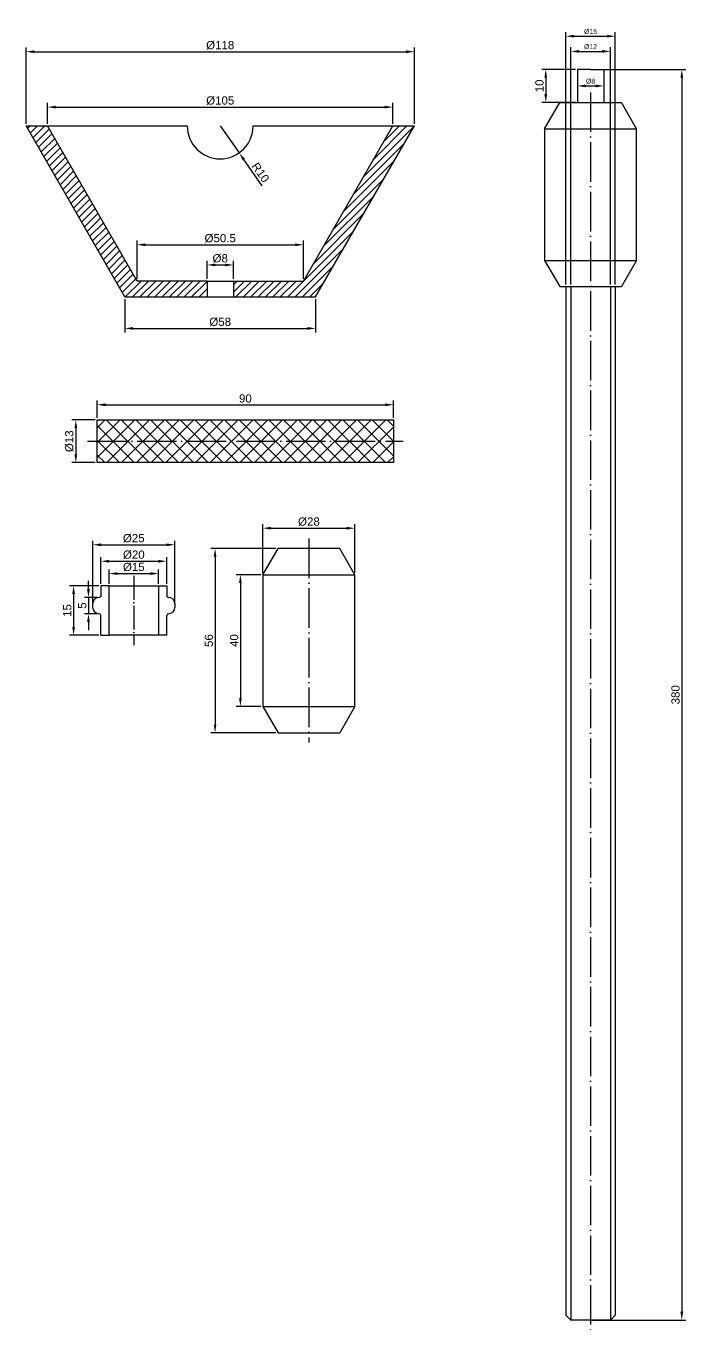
# Model space of a CAD drawing. Header units: millimetres. Extents: x 1170 to 8864, y 892 to 4301.
# Drawn here: x 1925.2 to 2125.8, y 3904.9 to 4301.1 of the extents above; entities that cross this region are included whole.
import ezdxf

# ---------------------------------------------------------------- set-up
doc = ezdxf.new("R2010")
doc.units = ezdxf.units.MM
doc.linetypes.add('ACAD_ISO04W100', pattern=[30, 24, -3, 0, -3])
doc.styles.get("Standard").update_dxf_attribs({"font": 'arial.ttf'})
doc.dimstyles.new('ISO-25', dxfattribs={"dimtxt": 2.5, "dimasz": 2.5, "dimexe": 1.25, "dimexo": 0.625, "dimtad": 1, "dimtxsty": 'Standard', "dimcen": 2.5, "dimadec": 0, "dimazin": 0, "dimtfac": 1, "dimtmove": 0, "dimatfit": 3, "dimfxl": 1, "dimarcsym": 0})
pattern_1 = [(45, (-1508.938, 3046.6833), (-1.122532, 1.122532), [])]

# ---------------------------------------------------------------- blocks, each defined once
blk = doc.blocks.new('*D1')
at = {"color": 0, "lineweight": -2, "transparency": 16777216}
for p, q in [((1946.87, 4182.04), (1946.87, 4187.25)), ((1949.37, 4186), (2034.37, 4186)), ((2036.87, 4182.04), (2036.87, 4187.25))]:
    blk.add_line(p, q, dxfattribs=at)
at = {"color": 0, "transparency": 16777216}
for points in [[(1949.37, 4186.41), (1949.37, 4185.58), (1946.87, 4186)], [(2034.37, 4186.41), (2034.37, 4185.58), (2036.87, 4186)]]:
    blk.add_solid(points, dxfattribs=at)
at = {"layer": 'Defpoints', "color": 0, "transparency": 16777216}
for p in [(2036.87, 4186), (1946.87, 4181.41), (2036.87, 4181.41)]:
    blk.add_point(p, dxfattribs=at)
at = {"color": 0, "transparency": 16777216, "insert": (1991.87, 4187.9), "char_height": 2.5, "attachment_point": 5}
blk.add_mtext('90', dxfattribs=at)
blk = doc.blocks.new('*D2')
at = {"color": 0, "lineweight": -2, "transparency": 16777216}
for p, q in [((1946.24, 4181.41), (1939.1, 4181.41)), ((1940.35, 4178.91), (1940.35, 4170.91)), ((1946.24, 4168.41), (1939.1, 4168.41))]:
    blk.add_line(p, q, dxfattribs=at)
at = {"color": 0, "transparency": 16777216}
for points in [[(1939.94, 4178.91), (1940.77, 4178.91), (1940.35, 4181.41)], [(1939.94, 4170.91), (1940.77, 4170.91), (1940.35, 4168.41)]]:
    blk.add_solid(points, dxfattribs=at)
at = {"layer": 'Defpoints', "color": 0, "transparency": 16777216}
for p in [(1946.87, 4181.41), (1940.35, 4168.41), (1946.87, 4168.41)]:
    blk.add_point(p, dxfattribs=at)
at = {"color": 0, "transparency": 16777216, "insert": (1938.38, 4174.91), "char_height": 2.5, "attachment_point": 5, "rotation": 90}
blk.add_mtext('%%C13', dxfattribs=at)
blk = doc.blocks.new('*D3')
at = {"color": 0, "lineweight": -2, "transparency": 16777216}
for p, q in [((1996.56, 4134.34), (1989.11, 4134.34)), ((1990.36, 4131.84), (1990.36, 4096.84)), ((1996.56, 4094.34), (1989.11, 4094.34))]:
    blk.add_line(p, q, dxfattribs=at)
at = {"color": 0, "transparency": 16777216}
for points in [[(1989.94, 4131.84), (1990.77, 4131.84), (1990.36, 4134.34)], [(1989.94, 4096.84), (1990.77, 4096.84), (1990.36, 4094.34)]]:
    blk.add_solid(points, dxfattribs=at)
at = {"layer": 'Defpoints', "color": 0, "transparency": 16777216}
for p in [(1997.18, 4134.34), (1990.36, 4094.34), (1997.18, 4094.34)]:
    blk.add_point(p, dxfattribs=at)
at = {"color": 0, "transparency": 16777216, "insert": (1988.46, 4114.34), "char_height": 2.5, "attachment_point": 5, "rotation": 90}
blk.add_mtext('40', dxfattribs=at)
blk = doc.blocks.new('*D4')
at = {"color": 0, "lineweight": -2, "transparency": 16777216}
for p, q in [((2001.18, 4142.34), (1981.42, 4142.34)), ((1982.67, 4139.84), (1982.67, 4088.84)), ((2001.18, 4086.34), (1981.42, 4086.34))]:
    blk.add_line(p, q, dxfattribs=at)
at = {"color": 0, "transparency": 16777216}
for points in [[(1982.25, 4139.84), (1983.08, 4139.84), (1982.67, 4142.34)], [(1982.25, 4088.84), (1983.08, 4088.84), (1982.67, 4086.34)]]:
    blk.add_solid(points, dxfattribs=at)
at = {"layer": 'Defpoints', "color": 0, "transparency": 16777216}
for p in [(2001.8, 4142.34), (1982.67, 4086.34), (2001.8, 4086.34)]:
    blk.add_point(p, dxfattribs=at)
at = {"color": 0, "transparency": 16777216, "insert": (1980.77, 4114.34), "char_height": 2.5, "attachment_point": 5, "rotation": 90}
blk.add_mtext('56', dxfattribs=at)
blk = doc.blocks.new('*D5')
at = {"color": 0, "lineweight": -2, "transparency": 16777216}
for p, q in [((2090.79, 4222.51), (2090.79, 4294.62)), ((2102.79, 4222.51), (2102.79, 4294.62)), ((2093.29, 4293.37), (2100.29, 4293.37))]:
    blk.add_line(p, q, dxfattribs=at)
at = {"color": 0, "transparency": 16777216}
for points in [[(2093.29, 4293.78), (2093.29, 4292.95), (2090.79, 4293.37)], [(2100.29, 4293.78), (2100.29, 4292.95), (2102.79, 4293.37)]]:
    blk.add_solid(points, dxfattribs=at)
at = {"layer": 'Defpoints', "color": 0, "transparency": 16777216}
for p in [(2102.79, 4293.37), (2090.79, 4221.88), (2102.79, 4221.88)]:
    blk.add_point(p, dxfattribs=at)
at = {"color": 0, "transparency": 16777216, "insert": (2096.79, 4294.8), "char_height": 2.5, "attachment_point": 5}
blk.add_mtext('{\\H0.6x;%%C12}', dxfattribs=at)
blk = doc.blocks.new('*D6')
at = {"color": 0, "lineweight": -2, "transparency": 16777216}
for p, q in [((2092.79, 4287.26), (2092.79, 4281.63)), ((2100.79, 4287.26), (2100.79, 4281.63)), ((2095.29, 4282.88), (2098.29, 4282.88))]:
    blk.add_line(p, q, dxfattribs=at)
at = {"color": 0, "transparency": 16777216}
for points in [[(2095.29, 4283.3), (2095.29, 4282.46), (2092.79, 4282.88)], [(2098.29, 4283.3), (2098.29, 4282.46), (2100.79, 4282.88)]]:
    blk.add_solid(points, dxfattribs=at)
at = {"layer": 'Defpoints', "color": 0, "transparency": 16777216}
for p in [(2092.79, 4287.88), (2100.79, 4287.88), (2100.79, 4282.88)]:
    blk.add_point(p, dxfattribs=at)
at = {"color": 0, "transparency": 16777216, "insert": (2096.79, 4284.31), "char_height": 2.5, "attachment_point": 5}
blk.add_mtext('{\\H0.6x;%%C8}', dxfattribs=at)
blk = doc.blocks.new('*D7')
at = {"color": 0, "lineweight": -2, "transparency": 16777216}
for p, q in [((2089.29, 4222.51), (2089.29, 4299.24)), ((2104.29, 4222.51), (2104.29, 4299.24)), ((2091.79, 4297.99), (2101.79, 4297.99))]:
    blk.add_line(p, q, dxfattribs=at)
at = {"color": 0, "transparency": 16777216}
for points in [[(2091.79, 4298.4), (2091.79, 4297.57), (2089.29, 4297.99)], [(2101.79, 4298.4), (2101.79, 4297.57), (2104.29, 4297.99)]]:
    blk.add_solid(points, dxfattribs=at)
at = {"layer": 'Defpoints', "color": 0, "transparency": 16777216}
for p in [(2104.29, 4297.99), (2089.29, 4221.88), (2104.29, 4221.88)]:
    blk.add_point(p, dxfattribs=at)
at = {"color": 0, "transparency": 16777216, "insert": (2096.79, 4299.42), "char_height": 2.5, "attachment_point": 5}
blk.add_mtext('{\\H0.6x;%%C15}', dxfattribs=at)
blk = doc.blocks.new('*D11')
at = {"color": 0, "lineweight": -2, "transparency": 16777216}
for p, q in [((2097.41, 4287.88), (2125.76, 4287.88)), ((2124.51, 4285.38), (2124.51, 3910.38)), ((2097.41, 3907.88), (2125.76, 3907.88))]:
    blk.add_line(p, q, dxfattribs=at)
at = {"color": 0, "transparency": 16777216}
for points in [[(2124.09, 4285.38), (2124.93, 4285.38), (2124.51, 4287.88)], [(2124.09, 3910.38), (2124.93, 3910.38), (2124.51, 3907.88)]]:
    blk.add_solid(points, dxfattribs=at)
at = {"layer": 'Defpoints', "color": 0, "transparency": 16777216}
for p in [(2096.79, 4287.88), (2096.79, 3907.88), (2124.51, 3907.88)]:
    blk.add_point(p, dxfattribs=at)
at = {"color": 0, "transparency": 16777216, "insert": (2122.61, 4097.88), "char_height": 2.5, "attachment_point": 5, "rotation": 90}
blk.add_mtext('380', dxfattribs=at)
blk = doc.blocks.new('*D12')
at = {"color": 0, "lineweight": -2, "transparency": 16777216}
for p, q in [((1925.23, 4271.34), (1925.23, 4294.52)), ((1927.73, 4293.27), (2040.73, 4293.27)), ((2043.23, 4271.34), (2043.23, 4294.52))]:
    blk.add_line(p, q, dxfattribs=at)
at = {"color": 0, "transparency": 16777216}
for points in [[(1927.73, 4293.68), (1927.73, 4292.85), (1925.23, 4293.27)], [(2040.73, 4293.68), (2040.73, 4292.85), (2043.23, 4293.27)]]:
    blk.add_solid(points, dxfattribs=at)
at = {"layer": 'Defpoints', "color": 0, "transparency": 16777216}
for p in [(2043.23, 4293.27), (1925.23, 4270.72), (2043.23, 4270.72)]:
    blk.add_point(p, dxfattribs=at)
at = {"color": 0, "transparency": 16777216, "insert": (1984.23, 4295.24), "char_height": 2.5, "attachment_point": 5}
blk.add_mtext('%%C118', dxfattribs=at)
blk = doc.blocks.new('*D13')
at = {"color": 0, "lineweight": -2, "transparency": 16777216}
for p, q in [((1955.23, 4218.13), (1955.23, 4207.95)), ((2013.23, 4218.13), (2013.23, 4207.95)), ((1957.73, 4209.2), (2010.73, 4209.2))]:
    blk.add_line(p, q, dxfattribs=at)
at = {"color": 0, "transparency": 16777216}
for points in [[(1957.73, 4209.61), (1957.73, 4208.78), (1955.23, 4209.2)], [(2010.73, 4209.61), (2010.73, 4208.78), (2013.23, 4209.2)]]:
    blk.add_solid(points, dxfattribs=at)
at = {"layer": 'Defpoints', "color": 0, "transparency": 16777216}
for p in [(1955.23, 4218.76), (2013.23, 4218.76), (2013.23, 4209.2)]:
    blk.add_point(p, dxfattribs=at)
at = {"color": 0, "transparency": 16777216, "insert": (1984.23, 4211.17), "char_height": 2.5, "attachment_point": 5}
blk.add_mtext('%%C58', dxfattribs=at)
blk = doc.blocks.new('*D14')
at = {"color": 0, "lineweight": -2, "transparency": 16777216}
for p, q in [((1980.23, 4224.22), (1980.23, 4229.74)), ((1982.73, 4228.49), (1985.73, 4228.49)), ((1988.23, 4224.22), (1988.23, 4229.74))]:
    blk.add_line(p, q, dxfattribs=at)
at = {"color": 0, "transparency": 16777216}
for points in [[(1982.73, 4228.9), (1982.73, 4228.07), (1980.23, 4228.49)], [(1985.73, 4228.9), (1985.73, 4228.07), (1988.23, 4228.49)]]:
    blk.add_solid(points, dxfattribs=at)
at = {"layer": 'Defpoints', "color": 0, "transparency": 16777216}
for p in [(1988.23, 4228.49), (1980.23, 4223.6), (1988.23, 4223.6)]:
    blk.add_point(p, dxfattribs=at)
at = {"color": 0, "transparency": 16777216, "insert": (1984.23, 4230.46), "char_height": 2.5, "attachment_point": 5}
blk.add_mtext('%%C8', dxfattribs=at)
blk = doc.blocks.new('*D15')
at = {"color": 0, "lineweight": -2, "transparency": 16777216}
for p, q in [((1984.23, 4270.72), (1989.97, 4262.53)), ((1996.99, 4252.53), (1991.41, 4260.49))]:
    blk.add_line(p, q, dxfattribs=at)
at = {"color": 0, "transparency": 16777216}
blk.add_solid([(1991.75, 4260.72), (1991.07, 4260.25), (1989.97, 4262.53)], dxfattribs=at)
at = {"layer": 'Defpoints', "color": 0, "transparency": 16777216}
for p in [(1984.23, 4270.72), (1989.97, 4262.53)]:
    blk.add_point(p, dxfattribs=at)
at = {"color": 0, "transparency": 16777216, "insert": (1996.47, 4256.58), "char_height": 2.5, "attachment_point": 5, "rotation": 305.0525}
blk.add_mtext('R10', dxfattribs=at)
blk = doc.blocks.new('*D16')
at = {"color": 0, "lineweight": -2, "transparency": 16777216}
for p, q in [((1931.74, 4271.34), (1931.74, 4277.69)), ((1934.24, 4276.44), (2034.22, 4276.44)), ((2036.72, 4271.34), (2036.72, 4277.69))]:
    blk.add_line(p, q, dxfattribs=at)
at = {"color": 0, "transparency": 16777216}
for points in [[(1934.24, 4276.86), (1934.24, 4276.03), (1931.74, 4276.44)], [(2034.22, 4276.86), (2034.22, 4276.03), (2036.72, 4276.44)]]:
    blk.add_solid(points, dxfattribs=at)
at = {"layer": 'Defpoints', "color": 0, "transparency": 16777216}
for p in [(2036.72, 4276.44), (1931.74, 4270.72), (2036.72, 4270.72)]:
    blk.add_point(p, dxfattribs=at)
at = {"color": 0, "transparency": 16777216, "insert": (1984.23, 4278.41), "char_height": 2.5, "attachment_point": 5}
blk.add_mtext('%%C105', dxfattribs=at)
blk = doc.blocks.new('*D17')
at = {"color": 0, "lineweight": -2, "transparency": 16777216}
for p, q in [((1958.95, 4224.22), (1958.95, 4235.86)), ((2009.51, 4224.22), (2009.51, 4235.86)), ((1961.45, 4234.61), (2007.01, 4234.61))]:
    blk.add_line(p, q, dxfattribs=at)
at = {"color": 0, "transparency": 16777216}
for points in [[(1961.45, 4235.03), (1961.45, 4234.2), (1958.95, 4234.61)], [(2007.01, 4235.03), (2007.01, 4234.2), (2009.51, 4234.61)]]:
    blk.add_solid(points, dxfattribs=at)
at = {"layer": 'Defpoints', "color": 0, "transparency": 16777216}
for p in [(2009.51, 4234.61), (1958.95, 4223.6), (2009.51, 4223.6)]:
    blk.add_point(p, dxfattribs=at)
at = {"color": 0, "transparency": 16777216, "insert": (1984.23, 4236.58), "char_height": 2.5, "attachment_point": 5}
blk.add_mtext('%%C50.5', dxfattribs=at)
blk = doc.blocks.new('*D22')
at = {"color": 0, "lineweight": -2, "transparency": 16777216}
for p, q in [((1944.19, 4129.97), (1944.19, 4132.47)), ((1946.88, 4127.47), (1942.94, 4127.47)), ((1944.19, 4127.47), (1944.19, 4122.47)), ((1946.82, 4122.47), (1942.94, 4122.47)), ((1944.19, 4119.97), (1944.19, 4117.47))]:
    blk.add_line(p, q, dxfattribs=at)
at = {"color": 0, "transparency": 16777216}
for points in [[(1943.78, 4129.97), (1944.61, 4129.97), (1944.19, 4127.47)], [(1943.78, 4119.97), (1944.61, 4119.97), (1944.19, 4122.47)]]:
    blk.add_solid(points, dxfattribs=at)
at = {"layer": 'Defpoints', "color": 0, "transparency": 16777216}
for p in [(1947.51, 4127.47), (1944.19, 4122.47), (1947.44, 4122.47)]:
    blk.add_point(p, dxfattribs=at)
at = {"color": 0, "transparency": 16777216, "insert": (1942.3, 4124.97), "char_height": 2.5, "attachment_point": 5, "rotation": 90}
blk.add_mtext('5', dxfattribs=at)
blk = doc.blocks.new('*D23')
at = {"color": 0, "lineweight": -2, "transparency": 16777216}
for p, q in [((1947.34, 4130.97), (1938.42, 4130.97)), ((1939.67, 4128.47), (1939.67, 4118.47)), ((1947.34, 4115.97), (1938.42, 4115.97))]:
    blk.add_line(p, q, dxfattribs=at)
at = {"color": 0, "transparency": 16777216}
for points in [[(1939.25, 4128.47), (1940.09, 4128.47), (1939.67, 4130.97)], [(1939.25, 4118.47), (1940.09, 4118.47), (1939.67, 4115.97)]]:
    blk.add_solid(points, dxfattribs=at)
at = {"layer": 'Defpoints', "color": 0, "transparency": 16777216}
for p in [(1947.97, 4130.97), (1939.67, 4115.97), (1947.97, 4115.97)]:
    blk.add_point(p, dxfattribs=at)
at = {"color": 0, "transparency": 16777216, "insert": (1937.77, 4123.47), "char_height": 2.5, "attachment_point": 5, "rotation": 90}
blk.add_mtext('15', dxfattribs=at)
blk = doc.blocks.new('*D24')
at = {"color": 0, "lineweight": -2, "transparency": 16777216}
for p, q in [((1950.47, 4131.59), (1950.47, 4135.95)), ((1952.97, 4134.7), (1962.97, 4134.7)), ((1965.47, 4131.59), (1965.47, 4135.95))]:
    blk.add_line(p, q, dxfattribs=at)
at = {"color": 0, "transparency": 16777216}
for points in [[(1952.97, 4135.11), (1952.97, 4134.28), (1950.47, 4134.7)], [(1962.97, 4135.11), (1962.97, 4134.28), (1965.47, 4134.7)]]:
    blk.add_solid(points, dxfattribs=at)
at = {"layer": 'Defpoints', "color": 0, "transparency": 16777216}
for p in [(1965.47, 4134.7), (1950.47, 4130.97), (1965.47, 4130.97)]:
    blk.add_point(p, dxfattribs=at)
at = {"color": 0, "transparency": 16777216, "insert": (1957.97, 4136.67), "char_height": 2.5, "attachment_point": 5}
blk.add_mtext('%%C15', dxfattribs=at)
blk = doc.blocks.new('*D25')
at = {"color": 0, "lineweight": -2, "transparency": 16777216}
for p, q in [((1947.97, 4131.59), (1947.97, 4139.7)), ((1950.47, 4138.45), (1965.47, 4138.45)), ((1967.97, 4131.59), (1967.97, 4139.7))]:
    blk.add_line(p, q, dxfattribs=at)
at = {"color": 0, "transparency": 16777216}
for points in [[(1950.47, 4138.86), (1950.47, 4138.03), (1947.97, 4138.45)], [(1965.47, 4138.86), (1965.47, 4138.03), (1967.97, 4138.45)]]:
    blk.add_solid(points, dxfattribs=at)
at = {"layer": 'Defpoints', "color": 0, "transparency": 16777216}
for p in [(1967.97, 4138.45), (1947.97, 4130.97), (1967.97, 4130.97)]:
    blk.add_point(p, dxfattribs=at)
at = {"color": 0, "transparency": 16777216, "insert": (1957.97, 4140.42), "char_height": 2.5, "attachment_point": 5}
blk.add_mtext('%%C20', dxfattribs=at)
blk = doc.blocks.new('*D26')
at = {"color": 0, "lineweight": -2, "transparency": 16777216}
for p, q in [((1945.47, 4125.59), (1945.47, 4144.7)), ((1970.47, 4125.59), (1970.47, 4144.7)), ((1947.97, 4143.45), (1967.97, 4143.45))]:
    blk.add_line(p, q, dxfattribs=at)
at = {"color": 0, "transparency": 16777216}
for points in [[(1947.97, 4143.86), (1947.97, 4143.03), (1945.47, 4143.45)], [(1967.97, 4143.86), (1967.97, 4143.03), (1970.47, 4143.45)]]:
    blk.add_solid(points, dxfattribs=at)
at = {"layer": 'Defpoints', "color": 0, "transparency": 16777216}
for p in [(1970.47, 4143.45), (1945.47, 4124.97), (1970.47, 4124.97)]:
    blk.add_point(p, dxfattribs=at)
at = {"color": 0, "transparency": 16777216, "insert": (1957.97, 4145.42), "char_height": 2.5, "attachment_point": 5}
blk.add_mtext('%%C25', dxfattribs=at)
blk = doc.blocks.new('*D27')
at = {"color": 0, "lineweight": -2, "transparency": 16777216}
for p, q in [((1997.18, 4134.96), (1997.18, 4149.74)), ((1999.68, 4148.49), (2022.68, 4148.49)), ((2025.18, 4134.96), (2025.18, 4149.74))]:
    blk.add_line(p, q, dxfattribs=at)
at = {"color": 0, "transparency": 16777216}
for points in [[(1999.68, 4148.9), (1999.68, 4148.07), (1997.18, 4148.49)], [(2022.68, 4148.9), (2022.68, 4148.07), (2025.18, 4148.49)]]:
    blk.add_solid(points, dxfattribs=at)
at = {"layer": 'Defpoints', "color": 0, "transparency": 16777216}
for p in [(2025.18, 4148.49), (1997.18, 4134.34), (2025.18, 4134.34)]:
    blk.add_point(p, dxfattribs=at)
at = {"color": 0, "transparency": 16777216, "insert": (2011.18, 4150.46), "char_height": 2.5, "attachment_point": 5}
blk.add_mtext('%%C28', dxfattribs=at)
blk = doc.blocks.new('*D56')
at = {"color": 0, "lineweight": -2, "transparency": 16777216}
for p, q in [((2092.16, 4287.88), (2081.92, 4287.88)), ((2083.17, 4285.38), (2083.17, 4280.38)), ((2092.16, 4277.88), (2081.92, 4277.88))]:
    blk.add_line(p, q, dxfattribs=at)
at = {"color": 0, "transparency": 16777216}
for points in [[(2082.75, 4285.38), (2083.58, 4285.38), (2083.17, 4287.88)], [(2082.75, 4280.38), (2083.58, 4280.38), (2083.17, 4277.88)]]:
    blk.add_solid(points, dxfattribs=at)
at = {"layer": 'Defpoints', "color": 0, "transparency": 16777216}
for p in [(2092.79, 4287.88), (2083.17, 4277.88), (2092.79, 4277.88)]:
    blk.add_point(p, dxfattribs=at)
at = {"color": 0, "transparency": 16777216, "insert": (2081.26, 4282.88), "char_height": 2.5, "attachment_point": 5, "rotation": 90}
blk.add_mtext('10', dxfattribs=at)

msp = doc.modelspace()

# ---------------------------------------------------------------- hatches: boundary and pattern name
h = msp.add_hatch()
h.set_pattern_fill('ANSI31', color=256, scale=0.5)
h.set_pattern_definition(pattern_1)
h.paths.add_polyline_path([(1955.231, 4218.757), (1980.231, 4218.757), (1980.231, 4223.598), (1958.948, 4223.598), (1931.743, 4270.718), (1925.231, 4270.718)])
h = msp.add_hatch()
h.set_pattern_fill('ANSI31', color=256, scale=0.5)
h.set_pattern_definition(pattern_1)
h.paths.add_polyline_path([(2013.231, 4218.757), (2043.231, 4270.718), (2036.719, 4270.718), (2009.514, 4223.598), (1988.231, 4223.598), (1988.231, 4218.757)])
h = msp.add_hatch()
h.set_pattern_fill('ANSI31', color=256, angle=90)
h.set_pattern_definition([(135, (-1496.7223, 2176.724), (-2.245064, -2.245064), [])])
h.paths.add_polyline_path([(1946.866, 4168.411), (2036.866, 4168.411), (2036.866, 4181.411), (1946.866, 4181.411)])
h = msp.add_hatch()
h.set_pattern_fill('ANSI31', color=256)
h.set_pattern_definition([(45, (-1496.7223, 2176.724), (-2.245064, 2.245064), [])])
h.paths.add_polyline_path([(1946.866, 4168.411), (2036.866, 4168.411), (2036.866, 4181.411), (1946.866, 4181.411)])

# ---------------------------------------------------------------- linework, layer by layer
for p, q in [((2096.788, 4287.881), (2092.788, 4287.881)), ((2092.788, 4287.881), (2092.788, 4277.881)), ((2096.788, 4287.881), (2100.788, 4287.881)), ((2100.788, 4287.881), (2100.788, 4277.881)), ((2082.788, 4269.881), (2087.407, 4277.881)), ((2087.407, 4277.881), (2106.169, 4277.881)), ((2110.788, 4269.881), (2106.169, 4277.881)), ((1955.231, 4218.757), (1925.231, 4270.718)), ((1958.948, 4223.598), (1931.743, 4270.718)), ((1931.743, 4270.718), (1974.231, 4270.718)), ((1994.231, 4270.718), (2036.719, 4270.718)), ((2009.514, 4223.598), (2036.719, 4270.718)), ((2013.231, 4218.757), (2043.231, 4270.718)), ((2082.788, 4269.881), (2082.788, 4229.881)), ((2082.788, 4269.881), (2110.788, 4269.881)), ((2110.788, 4229.881), (2110.788, 4269.881)), ((2082.788, 4229.881), (2087.407, 4221.881)), ((2082.788, 4229.881), (2110.788, 4229.881)), ((2110.788, 4229.881), (2106.169, 4221.881)), ((1980.231, 4223.598), (1958.948, 4223.598)), ((1988.231, 4223.598), (2009.514, 4223.598)), ((2087.407, 4221.881), (2106.169, 4221.881)), ((2089.288, 4221.881), (2089.288, 3909.381)), ((2090.788, 4221.881), (2090.788, 3907.881)), ((2102.788, 4221.881), (2102.788, 3907.881)), ((2104.288, 4221.881), (2104.288, 3909.379)), ((1974.85, 4218.757), (1993.612, 4218.757)), ((1988.231, 4218.757), (2013.231, 4218.757)), ((1946.866, 4181.411), (2036.866, 4181.411)), ((1946.866, 4168.411), (1946.866, 4181.411)), ((2036.866, 4181.411), (2036.866, 4168.411)), ((2036.866, 4168.411), (1946.866, 4168.411)), ((1997.183, 4134.335), (2001.802, 4142.335)), ((2020.564, 4142.335), (2001.802, 4142.335)), ((2025.183, 4134.335), (2020.564, 4142.335)), ((1997.183, 4134.335), (1997.183, 4094.335)), ((2025.183, 4094.335), (2025.183, 4134.335)), ((1950.468, 4130.967), (1947.968, 4130.967)), ((1950.468, 4115.967), (1950.468, 4130.967)), ((1950.468, 4130.967), (1965.468, 4130.967)), ((1965.468, 4130.967), (1965.468, 4115.967)), ((1965.468, 4130.967), (1967.968, 4130.967)), ((1945.468, 4125.467), (1945.468, 4124.467)), ((1970.468, 4125.467), (1970.468, 4124.467)), ((1947.968, 4115.967), (1947.968, 4121.967)), ((1967.968, 4115.967), (1967.968, 4121.967)), ((1965.468, 4115.967), (1950.468, 4115.967)), ((1997.183, 4094.335), (2001.802, 4086.335)), ((1997.183, 4094.335), (2025.183, 4094.335)), ((2025.183, 4094.335), (2020.564, 4086.335)), ((2001.802, 4086.335), (2020.564, 4086.335)), ((2102.791, 3907.881), (2090.788, 3907.881))]:
    msp.add_line(p, q)
at = {"color": 0, "linetype": 'ACAD_ISO04W100', "ltscale": 0.5}
for p, q in [((2096.788, 4280.881), (2096.789, 3904.881)), ((1943.866, 4174.911), (2039.866, 4174.911)), ((2011.183, 4145.335), (2011.183, 4083.335))]:
    msp.add_line(p, q, dxfattribs=at)
at = {"color": 0}
for p, q in [((1925.231, 4270.718), (1931.743, 4270.718)), ((2036.719, 4270.718), (2043.231, 4270.718)), ((1980.231, 4223.598), (1980.231, 4218.757)), ((1980.231, 4223.598), (1988.231, 4223.598)), ((1988.231, 4223.598), (1988.231, 4218.757)), ((1955.231, 4218.757), (1974.85, 4218.757)), ((1997.183, 4134.335), (2025.183, 4134.335)), ((2090.788, 3907.881), (2089.288, 3909.381)), ((2102.791, 3907.881), (2104.291, 3909.381))]:
    msp.add_line(p, q, dxfattribs=at)
at = {"color": 0, "linetype": 'ACAD_ISO04W100', "ltscale": 0.3}
msp.add_line((1957.968, 4133.967), (1957.968, 4112.967), dxfattribs=at)
for points in [[(1947.968, 4130.967), (1947.968, 4127.967, -0.4142136), (1947.468, 4127.467), (1947.468, 4127.467)], [(1967.968, 4130.967), (1967.968, 4127.967, 0.4142136), (1968.468, 4127.467), (1968.468, 4127.467)]]:
    msp.add_lwpolyline(points, format="xyb")
for points in [[(1947.968, 4115.967), (1950.468, 4115.967)], [(1967.968, 4115.967), (1965.468, 4115.967)]]:
    msp.add_lwpolyline(points)
for centre, radius, start, end in [((1984.231, 4270.718), 10, 180, 0), ((1947.468, 4125.467), 2, 90, 180), ((1947.468, 4124.467), 2, 180, 270), ((1968.468, 4125.467), 2, 0, 90), ((1968.468, 4124.467), 2, 270, 0), ((1947.468, 4121.967), 0.5, 0, 90), ((1968.468, 4121.967), 0.5, 90, 180)]:
    msp.add_arc(centre, radius, start, end)

# ---------------------------------------------------------------- dimensions: what is measured, and where the dimension line sits
dim = msp.add_linear_dim(base=(2104.288, 4297.988), p1=(2089.288, 4221.881), p2=(2104.288, 4221.881), text='{\\H0.6x;%%C15}', dimstyle='ISO-25', override={"dimtxt": 2.5})
dim.commit()
dim.dimension.update_dxf_attribs({"geometry": '*D7', "text_midpoint": (2096.788, 4297.988), "dimtype": 160})
at = {"color": 0}
for base, p1, p2, text, picture, middle in [((2043.231, 4293.267), (1925.231, 4270.718), (2043.231, 4270.718), '%%C<>', '*D12', (1984.231, 4295.238)), ((2036.719, 4276.442), (1931.743, 4270.718), (2036.719, 4270.718), '%%C105', '*D16', (1984.231, 4278.413)), ((2013.231, 4209.195), (1955.231, 4218.757), (2013.231, 4218.757), '%%C<>', '*D13', (1984.231, 4211.166)), ((2025.183, 4148.488), (1997.183, 4134.335), (2025.183, 4134.335), '%%C<>', '*D27', (2011.183, 4150.459)), ((1970.468, 4143.446), (1945.468, 4124.967), (1970.468, 4124.967), '%%C<>', '*D26', (1957.968, 4145.418)), ((1967.968, 4138.446), (1947.968, 4130.967), (1967.968, 4130.967), '%%C20', '*D25', (1957.968, 4140.417)), ((1965.468, 4134.696), (1950.468, 4130.967), (1965.468, 4130.967), '%%C15', '*D24', (1957.968, 4136.667))]:
    dim = msp.add_linear_dim(base=base, p1=p1, p2=p2, text=text, dimstyle='ISO-25', dxfattribs=at)
    dim.commit()
    dim.dimension.update_dxf_attribs({"geometry": picture, "text_midpoint": middle})
dim = msp.add_linear_dim(base=(2102.788, 4293.367), p1=(2090.788, 4221.881), p2=(2102.788, 4221.881), text='{\\H0.6x;%%C12}', dimstyle='ISO-25')
dim.commit()
dim.dimension.update_dxf_attribs({"geometry": '*D5', "text_midpoint": (2096.788, 4293.367), "dimtype": 160})
for base, p1, p2, picture, middle in [((2083.166, 4277.881), (2092.788, 4287.881), (2092.788, 4277.881), '*D56', (2081.265, 4282.881)), ((2124.51, 3907.881), (2096.788, 4287.881), (2096.789, 3907.881), '*D11', (2122.608, 4097.881)), ((1944.193, 4122.467), (1947.51, 4127.469), (1947.44, 4122.467), '*D22', (1942.297, 4124.968)), ((1939.671, 4115.967), (1947.968, 4130.967), (1947.968, 4115.967), '*D23', (1937.769, 4123.467))]:
    dim = msp.add_linear_dim(base=base, p1=p1, p2=p2, angle=90, dimstyle='ISO-25', dxfattribs=at)
    dim.commit()
    dim.dimension.update_dxf_attribs({"geometry": picture, "text_midpoint": middle})
dim = msp.add_linear_dim(base=(2100.788, 4282.881), p1=(2092.788, 4287.881), p2=(2100.788, 4287.881), text='{\\H0.6x;%%C8}', dimstyle='ISO-25', override={"dimtxt": 2.5}, dxfattribs=at)
dim.commit()
dim.dimension.update_dxf_attribs({"geometry": '*D6', "text_midpoint": (2096.788, 4284.314)})
dim = msp.add_radius_dim(center=(1984.231, 4270.718), mpoint=(1989.974, 4262.532), dimstyle='ISO-25', dxfattribs=at)
dim.commit()
dim.dimension.update_dxf_attribs({"geometry": '*D15', "text_midpoint": (1996.474, 4256.578)})
for base, p1, p2, text, picture, middle in [((2009.514, 4234.612), (1958.948, 4223.598), (2009.514, 4223.598), '%%C50.5', '*D17', (1984.231, 4234.612)), ((1988.231, 4228.487), (1980.231, 4223.598), (1988.231, 4223.598), '%%C<>', '*D14', (1984.231, 4228.487))]:
    dim = msp.add_linear_dim(base=base, p1=p1, p2=p2, text=text, dimstyle='ISO-25', dxfattribs=at)
    dim.commit()
    dim.dimension.update_dxf_attribs({"geometry": picture, "text_midpoint": middle, "dimtype": 160})
dim = msp.add_linear_dim(base=(2036.866, 4185.998), p1=(1946.866, 4181.411), p2=(2036.866, 4181.411), text='90', dimstyle='ISO-25')
dim.commit()
dim.dimension.update_dxf_attribs({"geometry": '*D1', "text_midpoint": (1991.866, 4187.9)})
dim = msp.add_linear_dim(base=(1940.353, 4168.411), p1=(1946.866, 4181.411), p2=(1946.866, 4168.411), angle=90, text='%%C13', dimstyle='ISO-25')
dim.commit()
dim.dimension.update_dxf_attribs({"geometry": '*D2', "text_midpoint": (1938.381, 4174.911)})
for base, p1, p2, picture, middle in [((1982.666, 4086.335), (2001.802, 4142.335), (2001.802, 4086.335), '*D4', (1980.765, 4114.335)), ((1990.357, 4094.335), (1997.183, 4134.335), (1997.183, 4094.335), '*D3', (1988.455, 4114.335))]:
    dim = msp.add_linear_dim(base=base, p1=p1, p2=p2, angle=90, dimstyle='ISO-25')
    dim.commit()
    dim.dimension.update_dxf_attribs({"geometry": picture, "text_midpoint": middle})

doc.saveas('drawing.dxf')
